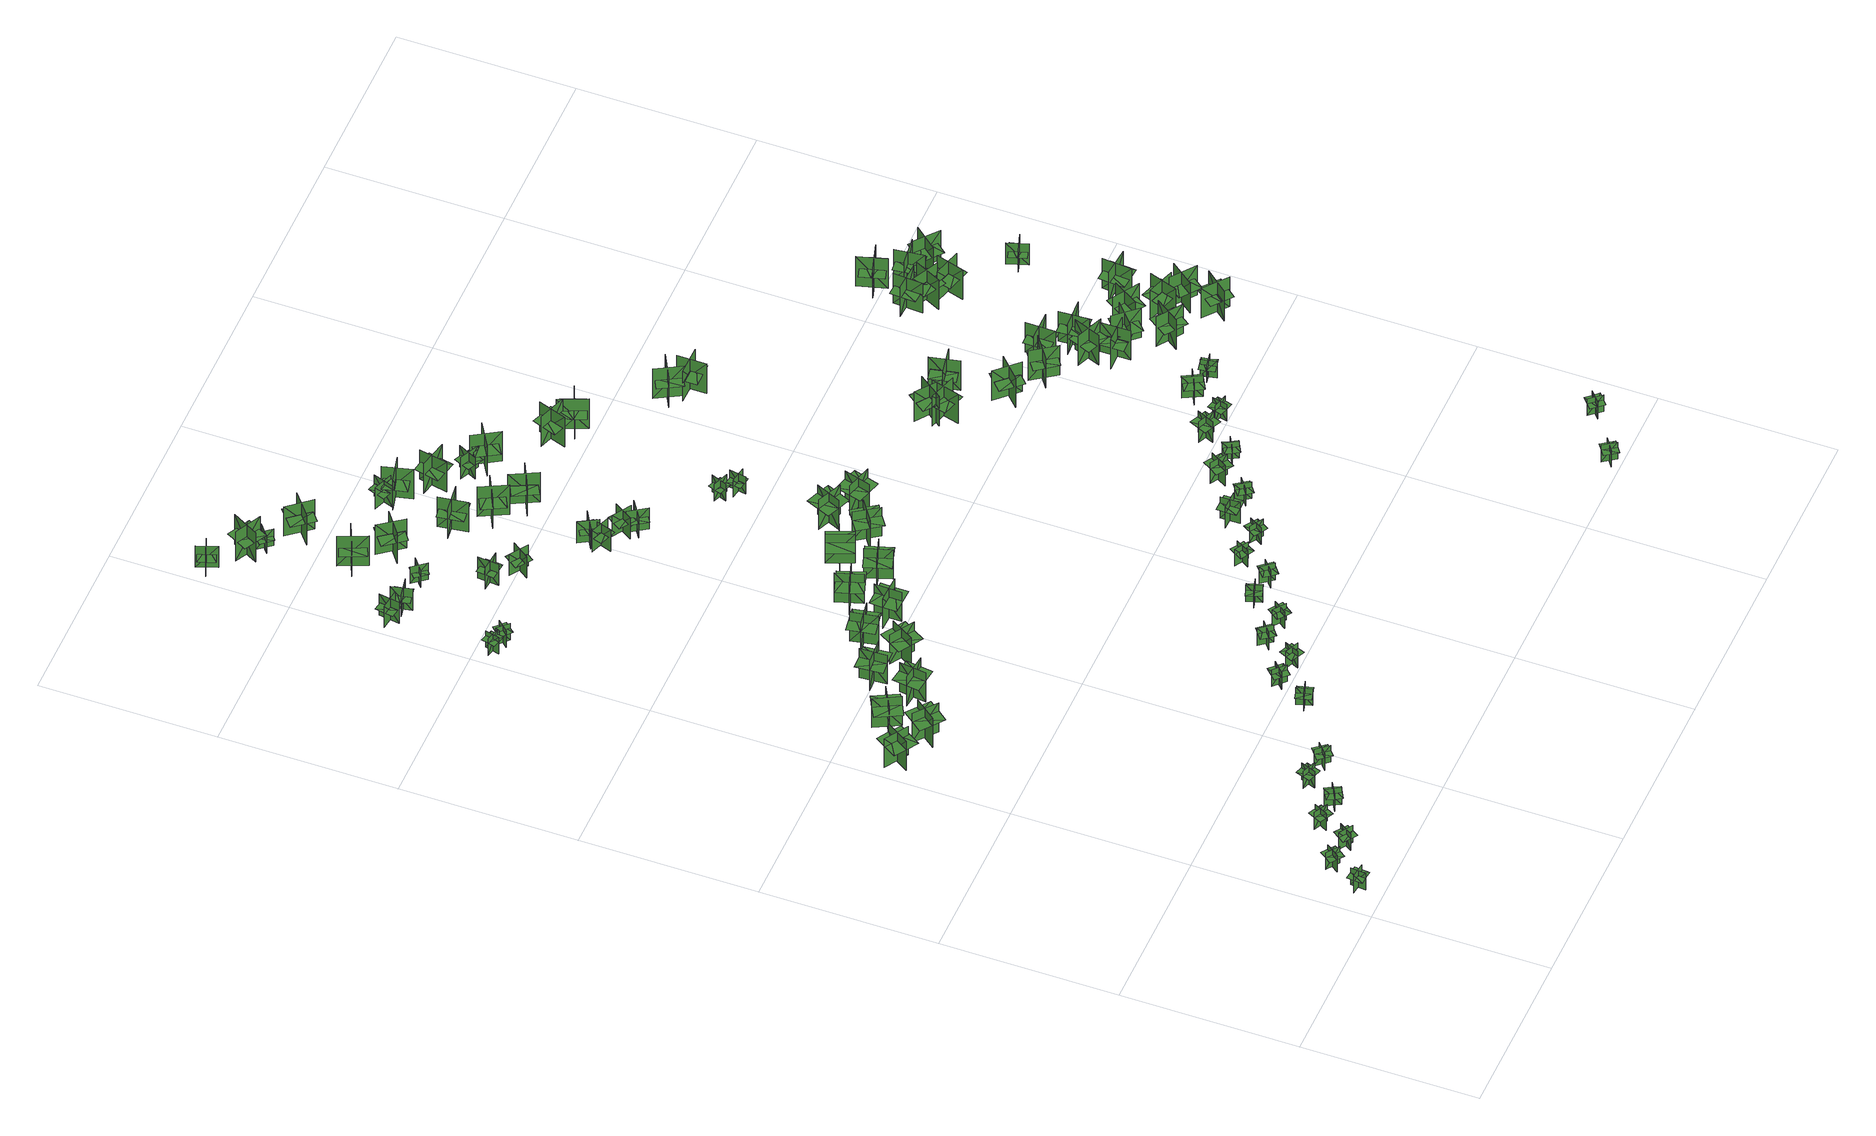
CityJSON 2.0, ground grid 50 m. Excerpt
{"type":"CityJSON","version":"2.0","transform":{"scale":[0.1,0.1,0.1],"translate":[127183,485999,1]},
"CityObjects":{
"tree1":{"type":"SolitaryVegetationObject","geometry":[{"type":"MultiSurface","lod":"1","boundaries":[[[0,1,2]],[[0,2,3]],[[4,5,6]],[[4,6,7]],[[8,9,10]],[[8,10,11]],[[8,11,12]],[[8,12,13]]]}]},
"tree2":{"type":"SolitaryVegetationObject","geometry":[{"type":"MultiSurface","lod":"1","boundaries":[[[14,15,16]],[[14,16,17]],[[18,19,20]],[[18,20,21]],[[22,23,24]],[[22,24,25]],[[22,25,26]],[[22,26,27]]]}]},
"tree3":{"type":"SolitaryVegetationObject","geometry":[{"type":"MultiSurface","lod":"1","boundaries":[[[28,29,30]],[[28,30,31]],[[32,33,34]],[[32,34,35]],[[36,37,38]],[[36,38,39]],[[36,39,40]],[[36,40,41]]]}]},
"tree4":{"type":"SolitaryVegetationObject","geometry":[{"type":"MultiSurface","lod":"1","boundaries":[[[42,43,44]],[[42,44,45]],[[46,47,48]],[[46,48,49]],[[50,51,52]],[[50,52,53]],[[50,53,54]],[[50,54,55]]]}]},
"tree5":{"type":"SolitaryVegetationObject","geometry":[{"type":"MultiSurface","lod":"1","boundaries":[[[56,57,58]],[[56,58,59]],[[60,61,62]],[[60,62,63]],[[64,65,66]],[[64,66,67]],[[64,67,68]],[[64,68,69]]]}]},
"tree6":{"type":"SolitaryVegetationObject","geometry":[{"type":"MultiSurface","lod":"1","boundaries":[[[70,71,72]],[[70,72,73]],[[74,75,76]],[[74,76,77]],[[78,79,80]],[[78,80,81]],[[78,81,82]],[[78,82,83]]]}]},
"tree7":{"type":"SolitaryVegetationObject","geometry":[{"type":"MultiSurface","lod":"1","boundaries":[[[84,85,86]],[[84,86,87]],[[88,89,90]],[[88,90,91]],[[92,93,94]],[[92,94,95]],[[92,95,96]],[[92,96,97]]]}]},
"tree8":{"type":"SolitaryVegetationObject","geometry":[{"type":"MultiSurface","lod":"1","boundaries":[[[98,99,100]],[[98,100,101]],[[102,103,104]],[[102,104,105]],[[106,107,108]],[[106,108,109]],[[106,109,110]],[[106,110,111]]]}]},
"tree9":{"type":"SolitaryVegetationObject","geometry":[{"type":"MultiSurface","lod":"1","boundaries":[[[112,113,114]],[[112,114,115]],[[116,117,118]],[[116,118,119]],[[120,121,122]],[[120,122,123]],[[120,123,124]],[[120,124,125]]]}]},
"tree10":{"type":"SolitaryVegetationObject","geometry":[{"type":"MultiSurface","lod":"1","boundaries":[[[126,127,128]],[[126,128,129]],[[130,131,132]],[[130,132,133]],[[134,135,136]],[[134,136,137]],[[134,137,138]],[[134,138,139]]]}]},
"tree11":{"type":"SolitaryVegetationObject","geometry":[{"type":"MultiSurface","lod":"1","boundaries":[[[140,141,142]],[[140,142,143]],[[144,145,146]],[[144,146,147]],[[148,149,150]],[[148,150,151]],[[148,151,152]],[[148,152,153]]]}]},
"tree12":{"type":"SolitaryVegetationObject","geometry":[{"type":"MultiSurface","lod":"1","boundaries":[[[154,155,156]],[[154,156,157]],[[158,159,160]],[[158,160,161]],[[162,163,164]],[[162,164,165]],[[162,165,166]],[[162,166,167]]]}]},
"tree13":{"type":"SolitaryVegetationObject","geometry":[{"type":"MultiSurface","lod":"1","boundaries":[[[168,169,170]],[[168,170,171]],[[172,173,174]],[[172,174,175]],[[176,177,178]],[[176,178,179]],[[176,179,180]],[[176,180,181]]]}]},
"tree14":{"type":"SolitaryVegetationObject","geometry":[{"type":"MultiSurface","lod":"1","boundaries":[[[182,183,184]],[[182,184,185]],[[186,187,188]],[[186,188,189]],[[190,191,192]],[[190,192,193]],[[190,193,194]],[[190,194,195]]]}]},
"tree15":{"type":"SolitaryVegetationObject","geometry":[{"type":"MultiSurface","lod":"1","boundaries":[[[196,197,198]],[[196,198,199]],[[200,201,202]],[[200,202,203]],[[204,205,206]],[[204,206,207]],[[204,207,208]],[[204,208,209]]]}]},
"tree16":{"type":"SolitaryVegetationObject","geometry":[{"type":"MultiSurface","lod":"1","boundaries":[[[210,211,212]],[[210,212,213]],[[214,215,216]],[[214,216,217]],[[218,219,220]],[[218,220,221]],[[218,221,222]],[[218,222,223]]]}]},
"tree17":{"type":"SolitaryVegetationObject","geometry":[{"type":"MultiSurface","lod":"1","boundaries":[[[224,225,226]],[[224,226,227]],[[228,229,230]],[[228,230,231]],[[232,233,234]],[[232,234,235]],[[232,235,236]],[[232,236,237]]]}]},
"tree18":{"type":"SolitaryVegetationObject","geometry":[{"type":"MultiSurface","lod":"1","boundaries":[[[238,239,240]],[[238,240,241]],[[242,243,244]],[[242,244,245]],[[246,247,248]],[[246,248,249]],[[246,250,251]],[[246,251,247]]]}]},
"tree19":{"type":"SolitaryVegetationObject","geometry":[{"type":"MultiSurface","lod":"1","boundaries":[[[252,253,254]],[[252,254,255]],[[256,257,258]],[[256,258,259]],[[260,261,262]],[[260,262,263]],[[260,263,264]],[[260,264,265]]]}]},
"tree20":{"type":"SolitaryVegetationObject","geometry":[{"type":"MultiSurface","lod":"1","boundaries":[[[266,267,268]],[[266,268,269]],[[270,271,272]],[[270,272,273]],[[274,275,276]],[[274,276,277]],[[274,278,279]],[[274,279,275]]]}]},
"tree21":{"type":"SolitaryVegetationObject","geometry":[{"type":"MultiSurface","lod":"1","boundaries":[[[280,281,282]],[[280,282,283]],[[284,285,286]],[[284,286,287]],[[288,289,290]],[[288,290,291]],[[288,291,292]],[[288,292,293]]]}]},
"tree22":{"type":"SolitaryVegetationObject","geometry":[{"type":"MultiSurface","lod":"1","boundaries":[[[294,295,296]],[[294,296,297]],[[298,299,300]],[[298,300,301]],[[302,303,304]],[[302,304,305]],[[302,305,306]],[[302,306,307]]]}]},
"tree23":{"type":"SolitaryVegetationObject","geometry":[{"type":"MultiSurface","lod":"1","boundaries":[[[308,309,310]],[[308,310,311]],[[312,313,314]],[[312,314,315]],[[316,317,318]],[[316,318,319]],[[316,319,320]],[[316,320,321]]]}]},
"tree24":{"type":"SolitaryVegetationObject","geometry":[{"type":"MultiSurface","lod":"1","boundaries":[[[322,323,324]],[[322,324,325]],[[326,327,328]],[[326,328,329]],[[330,331,332]],[[330,332,333]],[[330,334,335]],[[330,335,331]]]}]},
"tree25":{"type":"SolitaryVegetationObject","geometry":[{"type":"MultiSurface","lod":"1","boundaries":[[[336,337,338]],[[336,338,339]],[[340,341,342]],[[340,342,343]],[[344,345,346]],[[344,346,347]],[[344,348,349]],[[344,349,345]]]}]},
"tree26":{"type":"SolitaryVegetationObject","geometry":[{"type":"MultiSurface","lod":"1","boundaries":[[[350,351,352]],[[350,352,353]],[[354,355,356]],[[354,356,357]],[[358,359,360]],[[358,360,361]],[[358,362,363]],[[358,363,359]]]}]},
"tree27":{"type":"SolitaryVegetationObject","geometry":[{"type":"MultiSurface","lod":"1","boundaries":[[[364,365,366]],[[364,366,367]],[[368,369,370]],[[368,370,371]],[[372,373,374]],[[372,374,375]],[[372,375,376]],[[372,376,377]]]}]},
"tree28":{"type":"SolitaryVegetationObject","geometry":[{"type":"MultiSurface","lod":"1","boundaries":[[[378,379,380]],[[378,380,381]],[[382,383,384]],[[382,384,385]],[[386,387,388]],[[386,388,389]],[[386,390,391]],[[386,391,387]]]}]},
"tree29":{"type":"SolitaryVegetationObject","geometry":[{"type":"MultiSurface","lod":"1","boundaries":[[[392,393,394]],[[392,394,395]],[[396,397,398]],[[396,398,399]],[[400,401,402]],[[400,402,403]],[[400,403,404]],[[400,404,405]]]}]},
"tree30":{"type":"SolitaryVegetationObject","geometry":[{"type":"MultiSurface","lod":"1","boundaries":[[[406,407,408]],[[406,408,409]],[[410,411,412]],[[410,412,413]],[[414,415,416]],[[414,416,417]],[[414,418,419]],[[414,419,415]]]}]},
"tree31":{"type":"SolitaryVegetationObject","geometry":[{"type":"MultiSurface","lod":"1","boundaries":[[[420,421,422]],[[420,422,423]],[[424,425,426]],[[424,426,427]],[[428,429,430]],[[428,430,431]],[[428,432,433]],[[428,433,429]]]}]},
"tree32":{"type":"SolitaryVegetationObject","geometry":[{"type":"MultiSurface","lod":"1","boundaries":[[[434,435,436]],[[434,436,437]],[[438,439,440]],[[438,440,441]],[[442,443,444]],[[442,444,445]],[[442,446,447]],[[442,447,443]]]}]},
"tree33":{"type":"SolitaryVegetationObject","geometry":[{"type":"MultiSurface","lod":"1","boundaries":[[[448,449,450]],[[448,450,451]],[[452,453,454]],[[452,454,455]],[[456,457,458]],[[456,458,459]],[[456,460,461]],[[456,461,457]]]}]},
"tree34":{"type":"SolitaryVegetationObject","geometry":[{"type":"MultiSurface","lod":"1","boundaries":[[[462,463,464]],[[462,464,465]],[[466,467,468]],[[466,468,469]],[[470,471,472]],[[470,472,473]],[[470,473,474]],[[470,474,475]]]}]},
"tree35":{"type":"SolitaryVegetationObject","geometry":[{"type":"MultiSurface","lod":"1","boundaries":[[[476,477,478]],[[476,478,479]],[[480,481,482]],[[480,482,483]],[[484,485,486]],[[484,486,487]],[[484,487,488]],[[484,488,489]]]}]},
"tree36":{"type":"SolitaryVegetationObject","geometry":[{"type":"MultiSurface","lod":"1","boundaries":[[[490,491,492]],[[490,492,493]],[[494,495,496]],[[494,496,497]],[[498,499,500]],[[498,500,501]],[[498,502,503]],[[498,503,499]]]}]},
"tree37":{"type":"SolitaryVegetationObject","geometry":[{"type":"MultiSurface","lod":"1","boundaries":[[[504,505,506]],[[504,506,507]],[[508,509,510]],[[508,510,511]],[[512,513,514]],[[512,514,515]],[[512,515,516]],[[512,516,517]]]}]},
"tree38":{"type":"SolitaryVegetationObject","geometry":[{"type":"MultiSurface","lod":"1","boundaries":[[[518,519,520]],[[518,520,521]],[[522,523,524]],[[522,524,525]],[[526,527,528]],[[526,528,529]],[[526,530,531]],[[526,531,527]]]}]},
"tree39":{"type":"SolitaryVegetationObject","geometry":[{"type":"MultiSurface","lod":"1","boundaries":[[[532,533,534]],[[532,534,535]],[[536,537,538]],[[536,538,539]],[[540,541,542]],[[540,542,543]],[[540,544,545]],[[540,545,541]]]}]},
"tree40":{"type":"SolitaryVegetationObject","geometry":[{"type":"MultiSurface","lod":"1","boundaries":[[[546,547,548]],[[546,548,549]],[[550,551,552]],[[550,552,553]],[[554,555,556]],[[554,556,557]],[[554,558,559]],[[554,559,555]]]}]},
"tree41":{"type":"SolitaryVegetationObject","geometry":[{"type":"MultiSurface","lod":"1","boundaries":[[[560,561,562]],[[560,562,563]],[[564,565,566]],[[564,566,567]],[[568,569,570]],[[568,570,571]],[[568,571,572]],[[568,572,573]]]}]},
"tree42":{"type":"SolitaryVegetationObject","geometry":[{"type":"MultiSurface","lod":"1","boundaries":[[[574,575,576]],[[574,576,577]],[[578,579,580]],[[578,580,581]],[[582,583,584]],[[582,584,585]],[[582,586,587]],[[582,587,583]]]}]},
"tree43":{"type":"SolitaryVegetationObject","geometry":[{"type":"MultiSurface","lod":"1","boundaries":[[[588,589,590]],[[588,590,591]],[[592,593,594]],[[592,594,595]],[[596,597,598]],[[596,598,599]],[[596,600,601]],[[596,601,597]]]}]},
"tree44":{"type":"SolitaryVegetationObject","geometry":[{"type":"MultiSurface","lod":"1","boundaries":[[[602,603,604]],[[602,604,605]],[[606,607,608]],[[606,608,609]],[[610,611,612]],[[610,612,613]],[[610,614,615]],[[610,615,611]]]}]},
"tree45":{"type":"SolitaryVegetationObject","geometry":[{"type":"MultiSurface","lod":"1","boundaries":[[[616,617,618]],[[616,618,619]],[[620,621,622]],[[620,622,623]],[[624,625,626]],[[624,626,627]],[[624,627,628]],[[624,628,629]]]}]},
"tree46":{"type":"SolitaryVegetationObject","geometry":[{"type":"MultiSurface","lod":"1","boundaries":[[[630,631,632]],[[630,632,633]],[[634,635,636]],[[634,636,637]],[[638,639,640]],[[638,640,641]],[[638,641,642]],[[638,642,643]]]}]},
"tree47":{"type":"SolitaryVegetationObject","geometry":[{"type":"MultiSurface","lod":"1","boundaries":[[[644,645,646]],[[644,646,647]],[[648,649,650]],[[648,650,651]],[[652,653,654]],[[652,654,655]],[[652,656,657]],[[652,657,653]]]}]},
"tree48":{"type":"SolitaryVegetationObject","geometry":[{"type":"MultiSurface","lod":"1","boundaries":[[[658,659,660]],[[658,660,661]],[[662,663,664]],[[662,664,665]],[[666,667,668]],[[666,668,669]],[[666,670,671]],[[666,671,667]]]}]},
"tree49":{"type":"SolitaryVegetationObject","geometry":[{"type":"MultiSurface","lod":"1","boundaries":[[[672,673,674]],[[672,674,675]],[[676,677,678]],[[676,678,679]],[[680,681,682]],[[680,682,683]],[[680,684,685]],[[680,685,681]]]}]},
"tree50":{"type":"SolitaryVegetationObject","geometry":[{"type":"MultiSurface","lod":"1","boundaries":[[[686,687,688]],[[686,688,689]],[[690,691,692]],[[690,692,693]],[[694,695,696]],[[694,696,697]],[[694,697,698]],[[694,698,699]]]}]},
"tree51":{"type":"SolitaryVegetationObject","geometry":[{"type":"MultiSurface","lod":"1","boundaries":[[[700,701,702]],[[700,702,703]],[[704,705,706]],[[704,706,707]],[[708,709,710]],[[708,710,711]],[[708,711,712]],[[708,712,713]]]}]},
"tree52":{"type":"SolitaryVegetationObject","geometry":[{"type":"MultiSurface","lod":"1","boundaries":[[[714,715,716]],[[714,716,717]],[[718,719,720]],[[718,720,721]],[[722,723,724]],[[722,724,725]],[[722,726,727]],[[722,727,723]]]}]},
"tree53":{"type":"SolitaryVegetationObject","geometry":[{"type":"MultiSurface","lod":"1","boundaries":[[[728,729,730]],[[728,730,731]],[[732,733,734]],[[732,734,735]],[[736,737,738]],[[736,738,739]],[[736,739,740]],[[736,740,741]]]}]},
"tree54":{"type":"SolitaryVegetationObject","geometry":[{"type":"MultiSurface","lod":"1","boundaries":[[[742,743,744]],[[742,744,745]],[[746,747,748]],[[746,748,749]],[[750,751,752]],[[750,752,753]],[[750,754,755]],[[750,755,751]]]}]},
"tree55":{"type":"SolitaryVegetationObject","geometry":[{"type":"MultiSurface","lod":"1","boundaries":[[[756,757,758]],[[756,758,759]],[[760,761,762]],[[760,762,763]],[[764,765,766]],[[764,766,767]],[[764,768,769]],[[764,769,765]]]}]},
"tree56":{"type":"SolitaryVegetationObject","geometry":[{"type":"MultiSurface","lod":"1","boundaries":[[[770,771,772]],[[770,772,773]],[[774,775,776]],[[774,776,777]],[[778,779,780]],[[778,780,781]],[[778,782,783]],[[778,783,779]]]}]},
"tree57":{"type":"SolitaryVegetationObject","geometry":[{"type":"MultiSurface","lod":"1","boundaries":[[[784,785,786]],[[784,786,787]],[[788,789,790]],[[788,790,791]],[[792,793,794]],[[792,794,795]],[[792,795,796]],[[792,796,797]]]}]},
"tree58":{"type":"SolitaryVegetationObject","geometry":[{"type":"MultiSurface","lod":"1","boundaries":[[[798,799,800]],[[798,800,801]],[[802,803,804]],[[802,804,805]],[[806,807,808]],[[806,808,809]],[[806,810,811]],[[806,811,807]]]}]},
"tree59":{"type":"SolitaryVegetationObject","geometry":[{"type":"MultiSurface","lod":"1","boundaries":[[[812,813,814]],[[812,814,815]],[[816,817,818]],[[816,818,819]],[[820,821,822]],[[820,822,823]],[[820,823,824]],[[820,824,825]]]}]},
"tree60":{"type":"SolitaryVegetationObject","geometry":[{"type":"MultiSurface","lod":"1","boundaries":[[[826,827,828]],[[826,828,829]],[[830,831,832]],[[830,832,833]],[[834,835,836]],[[834,836,837]],[[834,838,839]],[[834,839,835]]]}]},
"tree61":{"type":"SolitaryVegetationObject","geometry":[{"type":"MultiSurface","lod":"1","boundaries":[[[840,841,842]],[[840,842,843]],[[844,845,846]],[[844,846,847]],[[848,849,850]],[[848,850,851]],[[848,851,852]],[[848,852,853]]]}]},
"tree62":{"type":"SolitaryVegetationObject","geometry":[{"type":"MultiSurface","lod":"1","boundaries":[[[854,855,856]],[[854,856,857]],[[858,859,860]],[[858,860,861]],[[862,863,864]],[[862,864,865]],[[862,866,867]],[[862,867,863]]]}]},
"tree63":{"type":"SolitaryVegetationObject","geometry":[{"type":"MultiSurface","lod":"1","boundaries":[[[868,869,870]],[[868,870,871]],[[872,873,874]],[[872,874,875]],[[876,877,878]],[[876,878,879]],[[876,879,880]],[[876,880,881]]]}]},
"tree64":{"type":"SolitaryVegetationObject","geometry":[{"type":"MultiSurface","lod":"1","boundaries":[[[882,883,884]],[[882,884,885]],[[886,887,888]],[[886,888,889]],[[890,891,892]],[[890,892,893]],[[890,893,894]],[[890,894,895]]]}]},
"tree65":{"type":"SolitaryVegetationObject","geometry":[{"type":"MultiSurface","lod":"1","boundaries":[[[896,897,898]],[[896,898,899]],[[900,901,902]],[[900,902,903]],[[904,905,906]],[[904,906,907]],[[904,908,909]],[[904,909,905]]]}]},
"tree66":{"type":"SolitaryVegetationObject","geometry":[{"type":"MultiSurface","lod":"1","boundaries":[[[910,911,912]],[[910,912,913]],[[914,915,916]],[[914,916,917]],[[918,919,920]],[[918,920,921]],[[918,922,923]],[[918,923,919]]]}]},
"tree67":{"type":"SolitaryVegetationObject","geometry":[{"type":"MultiSurface","lod":"1","boundaries":[[[924,925,926]],[[924,926,927]],[[928,929,930]],[[928,930,931]],[[932,933,934]],[[932,934,935]],[[932,935,936]],[[932,936,937]]]}]},
"tree68":{"type":"SolitaryVegetationObject","geometry":[{"type":"MultiSurface","lod":"1","boundaries":[[[938,939,940]],[[938,940,941]],[[942,943,944]],[[942,944,945]],[[946,947,948]],[[946,948,949]],[[946,950,951]],[[946,951,947]]]}]},
"tree69":{"type":"SolitaryVegetationObject","geometry":[{"type":"MultiSurface","lod":"1","boundaries":[[[952,953,954]],[[952,954,955]],[[956,957,958]],[[956,958,959]],[[960,961,962]],[[960,962,963]],[[960,964,965]],[[960,965,961]]]}]},
"tree70":{"type":"SolitaryVegetationObject","geometry":[{"type":"MultiSurface","lod":"1","boundaries":[[[966,967,968]],[[966,968,969]],[[970,971,972]],[[970,972,973]],[[974,975,976]],[[974,976,977]],[[974,977,978]],[[974,978,979]]]}]},
"tree71":{"type":"SolitaryVegetationObject","geometry":[{"type":"MultiSurface","lod":"1","boundaries":[[[980,981,982]],[[980,982,983]],[[984,985,986]],[[984,986,987]],[[988,989,990]],[[988,990,991]],[[988,992,993]],[[988,993,989]]]}]},
"tree72":{"type":"SolitaryVegetationObject","geometry":[{"type":"MultiSurface","lod":"1","boundaries":[[[994,995,996]],[[994,996,997]],[[998,999,1000]],[[998,1000,1001]],[[1002,1003,1004]],[[1002,1004,1005]],[[1002,1006,1007]],[[1002,1007,1003]]]}]},
"tree73":{"type":"SolitaryVegetationObject","geometry":[{"type":"MultiSurface","lod":"1","boundaries":[[[1008,1009,1010]],[[1008,1010,1011]],[[1012,1013,1014]],[[1012,1014,1015]],[[1016,1017,1018]],[[1016,1018,1019]],[[1016,1019,1020]],[[1016,1020,1021]]]}]},
"tree74":{"type":"SolitaryVegetationObject","geometry":[{"type":"MultiSurface","lod":"1","boundaries":[[[1022,1023,1024]],[[1022,1024,1025]],[[1026,1027,1028]],[[1026,1028,1029]],[[1030,1031,1032]],[[1030,1032,1033]],[[1030,1034,1035]],[[1030,1035,1031]]]}]},
"tree75":{"type":"SolitaryVegetationObject","geometry":[{"type":"MultiSurface","lod":"1","boundaries":[[[1036,1037,1038]],[[1036,1038,1039]],[[1040,1041,1042]],[[1040,1042,1043]],[[1044,1045,1046]],[[1044,1046,1047]],[[1044,1047,1048]],[[1044,1048,1049]]]}]},
"tree76":{"type":"SolitaryVegetationObject","geometry":[{"type":"MultiSurface","lod":"1","boundaries":[[[1050,1051,1052]],[[1050,1052,1053]],[[1054,1055,1056]],[[1054,1056,1057]],[[1058,1059,1060]],[[1058,1060,1061]],[[1058,1061,1062]],[[1058,1062,1063]]]}]},
"tree77":{"type":"SolitaryVegetationObject","geometry":[{"type":"MultiSurface","lod":"1","boundaries":[[[1064,1065,1066]],[[1064,1066,1067]],[[1068,1069,1070]],[[1068,1070,1071]],[[1072,1073,1074]],[[1072,1074,1075]],[[1072,1076,1077]],[[1072,1077,1073]]]}]},
"tree78":{"type":"SolitaryVegetationObject","geometry":[{"type":"MultiSurface","lod":"1","boundaries":[[[1078,1079,1080]],[[1078,1080,1081]],[[1082,1083,1084]],[[1082,1084,1085]],[[1086,1087,1088]],[[1086,1088,1089]],[[1086,1090,1091]],[[1086,1091,1087]]]}]},
"tree79":{"type":"SolitaryVegetationObject","geometry":[{"type":"MultiSurface","lod":"1","boundaries":[[[1092,1093,1094]],[[1092,1094,1095]],[[1096,1097,1098]],[[1096,1098,1099]],[[1100,1101,1102]],[[1100,1102,1103]],[[1100,1104,1105]],[[1100,1105,1101]]]}]},
"tree80":{"type":"SolitaryVegetationObject","geometry":[{"type":"MultiSurface","lod":"1","boundaries":[[[1106,1107,1108]],[[1106,1108,1109]],[[1110,1111,1112]],[[1110,1112,1113]],[[1114,1115,1116]],[[1114,1116,1117]],[[1114,1118,1119]],[[1114,1119,1115]]]}]},
"tree81":{"type":"SolitaryVegetationObject","geometry":[{"type":"MultiSurface","lod":"1","boundaries":[[[1120,1121,1122]],[[1120,1122,1123]],[[1124,1125,1126]],[[1124,1126,1127]],[[1128,1129,1130]],[[1128,1130,1131]],[[1128,1132,1133]],[[1128,1133,1129]]]}]},
"tree82":{"type":"SolitaryVegetationObject","geometry":[{"type":"MultiSurface","lod":"1","boundaries":[[[1134,1135,1136]],[[1134,1136,1137]],[[1138,1139,1140]],[[1138,1140,1141]],[[1142,1143,1144]],[[1142,1144,1145]],[[1142,1146,1147]],[[1142,1147,1143]]]}]},
"tree83":{"type":"SolitaryVegetationObject","geometry":[{"type":"MultiSurface","lod":"1","boundaries":[[[1148,1149,1150]],[[1148,1150,1151]],[[1152,1153,1154]],[[1152,1154,1155]],[[1156,1157,1158]],[[1156,1158,1159]],[[1156,1160,1161]],[[1156,1161,1157]]]}]},
"tree84":{"type":"SolitaryVegetationObject","geometry":[{"type":"MultiSurface","lod":"1","boundaries":[[[1162,1163,1164]],[[1162,1164,1165]],[[1166,1167,1168]],[[1166,1168,1169]],[[1170,1171,1172]],[[1170,1172,1173]],[[1170,1174,1175]],[[1170,1175,1171]]]}]},
"tree85":{"type":"SolitaryVegetationObject","geometry":[{"type":"MultiSurface","lod":"1","boundaries":[[[1176,1177,1178]],[[1176,1178,1179]],[[1180,1181,1182]],[[1180,1182,1183]],[[1184,1185,1186]],[[1184,1186,1187]],[[1184,1188,1189]],[[1184,1189,1185]]]}]},
"tree86":{"type":"SolitaryVegetationObject","geometry":[{"type":"MultiSurface","lod":"1","boundaries":[[[1190,1191,1192]],[[1190,1192,1193]],[[1194,1195,1196]],[[1194,1196,1197]],[[1198,1199,1200]],[[1198,1200,1201]],[[1198,1202,1203]],[[1198,1203,1199]]]}]},
"tree87":{"type":"SolitaryVegetationObject","geometry":[{"type":"MultiSurface","lod":"1","boundaries":[[[1204,1205,1206]],[[1204,1206,1207]],[[1208,1209,1210]],[[1208,1210,1211]],[[1212,1213,1214]],[[1212,1214,1215]],[[1212,1216,1217]],[[1212,1217,1213]]]}]},
"tree88":{"type":"SolitaryVegetationObject","geometry":[{"type":"MultiSurface","lod":"1","boundaries":[[[1218,1219,1220]],[[1218,1220,1221]],[[1222,1223,1224]],[[1222,1224,1225]],[[1226,1227,1228]],[[1226,1228,1229]],[[1226,1230,1231]],[[1226,1231,1227]]]}]},
"tree89":{"type":"SolitaryVegetationObject","geometry":[{"type":"MultiSurface","lod":"1","boundaries":[[[1232,1233,1234]],[[1232,1234,1235]],[[1236,1237,1238]],[[1236,1238,1239]],[[1240,1241,1242]],[[1240,1242,1243]],[[1240,1244,1245]],[[1240,1245,1241]]]}]},
"tree90":{"type":"SolitaryVegetationObject","geometry":[{"type":"MultiSurface","lod":"1","boundaries":[[[1246,1247,1248]],[[1246,1248,1249]],[[1250,1251,1252]],[[1250,1252,1253]],[[1254,1255,1256]],[[1254,1256,1257]],[[1254,1258,1259]],[[1254,1259,1255]]]}]},
"tree91":{"type":"SolitaryVegetationObject","geometry":[{"type":"MultiSurface","lod":"1","boundaries":[[[1260,1261,1262]],[[1260,1262,1263]],[[1264,1265,1266]],[[1264,1266,1267]],[[1268,1269,1270]],[[1268,1270,1271]],[[1268,1272,1273]],[[1268,1273,1269]]]}]},
"tree92":{"type":"SolitaryVegetationObject","geometry":[{"type":"MultiSurface","lod":"1","boundaries":[[[1274,1275,1276]],[[1274,1276,1277]],[[1278,1279,1280]],[[1278,1280,1281]],[[1282,1283,1284]],[[1282,1284,1285]],[[1282,1286,1287]],[[1282,1287,1283]]]}]},
"tree93":{"type":"SolitaryVegetationObject","geometry":[{"type":"MultiSurface","lod":"1","boundaries":[[[1288,1289,1290]],[[1288,1290,1291]],[[1292,1293,1294]],[[1292,1294,1295]],[[1296,1297,1298]],[[1296,1298,1299]],[[1296,1300,1301]],[[1296,1301,1297]]]}]},
"tree94":{"type":"SolitaryVegetationObject","geometry":[{"type":"MultiSurface","lod":"1","boundaries":[[[1302,1303,1304]],[[1302,1304,1305]],[[1306,1307,1308]],[[1306,1308,1309]],[[1310,1311,1312]],[[1310,1312,1313]],[[1310,1314,1315]],[[1310,1315,1311]]]}]}
},
"vertices":[
[107,69,3],[63,73,3],[63,73,65],[107,69,65],[88,92,3],[84,48,3],[84,48,65],[88,92,65],[88,92,47],[66,94,47],[62,50,47],[84,48,47],[106,46,47],[110,90,47],
[143,177,3],[116,141,3],[116,141,64],[143,177,64],[114,172,3],[149,146,3],[149,146,64],[114,172,64],[114,172,47],[100,155,47],[136,128,47],[149,146,47],[162,164,47],[127,190,47],
[201,137,3],[226,174,3],[226,174,65],[201,137,65],[230,143,3],[193,167,3],[193,167,65],[230,143,65],[230,143,48],[242,161,48],[206,186,48],[193,167,48],[181,149,48],[218,124,48],
[265,261,3],[245,222,3],[245,222,65],[265,261,65],[237,252,3],[277,232,3],[277,232,65],[237,252,65],[237,252,47],[227,232,47],[267,212,47],[277,232,47],[286,252,47],[247,272,47],
[346,220,3],[324,259,3],[324,259,65],[346,220,65],[354,249,3],[316,227,3],[316,227,65],[354,249,65],[354,249,48],[343,268,48],[305,246,48],[316,227,48],[327,208,48],[365,229,48],
[97,1322,3],[32,1364,3],[32,1364,110],[97,1322,110],[86,1372,3],[44,1307,3],[44,1307,110],[86,1372,110],[86,1372,80],[53,1393,80],[12,1328,80],[44,1307,80],[77,1286,80],[119,1351,80],
[363,333,3],[404,318,3],[404,318,65],[363,333,65],[375,306,3],[390,348,3],[390,348,65],[375,306,65],[375,306,48],[396,299,48],[411,341,48],[390,348,48],[369,355,48],[354,313,48],
[476,333,4],[442,305,4],[442,305,65],[476,333,65],[447,336,4],[475,302,4],[475,302,65],[447,336,65],[447,336,48],[430,322,48],[458,288,48],[475,302,48],[492,316,48],[464,350,48],
[196,1336,0],[148,1275,0],[148,1275,108],[196,1336,108],[145,1330,0],[206,1282,0],[206,1282,108],[145,1330,108],[145,1330,78],[121,1300,78],[182,1252,78],[206,1282,78],[230,1313,78],[169,1361,78],
[141,1393,3],[209,1429,3],[209,1429,110],[141,1393,110],[190,1377,3],[154,1446,3],[154,1446,110],[190,1377,110],[190,1377,80],[224,1395,80],[188,1464,80],[154,1446,80],[120,1427,80],[156,1359,80],
[260,1392,2],[337,1383,2],[337,1383,110],[260,1392,110],[291,1351,2],[301,1428,2],[301,1428,110],[291,1351,110],[291,1351,80],[330,1347,80],[339,1424,80],[301,1428,80],[262,1433,80],[253,1356,80],
[277,1501,1],[354,1507,1],[354,1507,108],[277,1501,108],[315,1467,1],[310,1544,1],[310,1544,108],[315,1467,108],[315,1467,78],[354,1470,78],[348,1547,78],[310,1544,78],[271,1542,78],[277,1464,78],
[622,435,2],[665,447,2],[665,447,64],[622,435,64],[648,420,2],[636,463,2],[636,463,64],[648,420,64],[648,420,46],[669,426,46],[658,469,46],[636,463,46],[615,457,46],[627,415,46],
[52,2476,5],[42,2436,5],[42,2436,66],[52,2476,66],[27,2460,5],[66,2450,5],[66,2450,66],[27,2460,66],[27,2460,50],[22,2441,50],[62,2431,50],[66,2450,50],[71,2469,50],[32,2479,50],
[101,2428,3],[71,2456,3],[71,2456,65],[101,2428,65],[100,2458,3],[72,2428,3],[72,2428,65],[100,2458,65],[100,2458,49],[86,2471,49],[58,2441,49],[72,2428,49],[87,2414,49],[114,2444,49],
[672,544,3],[704,513,3],[704,513,64],[672,544,64],[672,515,3],[703,546,3],[703,546,64],[672,515,64],[672,515,47],[688,499,47],[719,530,47],[703,546,47],[688,562,47],[656,530,47],
[432,1498,4],[392,1432,4],[392,1432,112],[432,1498,112],[382,1487,4],[448,1446,4],[448,1446,112],[382,1487,112],[382,1487,81],[362,1454,81],[428,1413,81],[448,1446,81],[468,1479,81],[402,1520,81],
[47,2714,7],[56,2774,7],[56,2774,85],[47,2714,85],[77,2737,7],[77,2737,85],[18,2745,85],[18,2745,7],[46,2718,55],[53,2770,55],[28,2774,55],[21,2722,55],[71,2715,55],[78,2767,55],
[420,1614,4],[434,1538,4],[434,1538,111],[420,1614,111],[391,1572,4],[467,1585,4],[467,1585,111],[391,1572,111],[391,1572,81],[397,1534,81],[474,1547,81],[467,1585,81],[460,1623,81],[384,1610,81],
[69,2718,10],[128,2730,10],[128,2730,88],[69,2718,88],[101,2698,10],[101,2698,88],[89,2756,88],[89,2756,10],[72,2721,58],[124,2732,58],[119,2756,58],[68,2745,58],[78,2696,58],[129,2707,58],
[758,505,3],[776,546,3],[776,546,64],[758,505,64],[786,516,3],[745,533,3],[745,533,64],[786,516,64],[786,516,47],[794,536,47],[754,554,47],[745,533,47],[736,513,47],[777,495,47],
[822,598,3],[795,632,3],[795,632,65],[822,598,65],[826,627,3],[791,599,3],[791,599,65],[826,627,65],[826,627,47],[812,644,47],[777,617,47],[791,599,47],[805,582,47],[840,610,47],
[533,1514,5],[535,1591,5],[535,1591,113],[533,1514,113],[571,1549,5],[493,1551,5],[493,1551,113],[571,1549,113],[571,1549,83],[572,1588,83],[494,1589,83],[493,1551,83],[493,1512,83],[570,1510,83],
[64,3257,19],[8,3236,19],[8,3236,97],[64,3257,97],[30,3273,19],[30,3273,97],[51,3216,97],[51,3216,19],[62,3253,67],[12,3235,67],[21,3212,67],[70,3230,67],[53,3277,67],[4,3259,67],
[182,2737,16],[212,2699,16],[212,2699,78],[182,2737,78],[179,2707,16],[179,2707,78],[216,2737,78],[216,2737,16],[185,2736,54],[212,2703,54],[227,2715,54],[201,2748,54],[170,2723,54],[196,2690,54],
[245,2555,5],[305,2550,5],[305,2550,83],[245,2555,83],[269,2527,5],[269,2527,83],[275,2587,83],[275,2587,5],[249,2558,53],[301,2553,53],[303,2577,53],[251,2582,53],[247,2532,53],[299,2528,53],
[557,1628,6],[533,1701,6],[533,1701,114],[557,1628,114],[581,1674,6],[507,1649,6],[507,1649,114],[581,1674,114],[581,1674,84],[568,1710,84],[495,1686,84],[507,1649,84],[519,1613,84],[593,1637,84],
[171,2937,15],[204,2860,15],[204,2860,124],[171,2937,124],[151,2888,15],[151,2888,124],[229,2921,124],[229,2921,15],[176,2934,82],[205,2866,82],[236,2879,82],[208,2947,82],[143,2920,82],[172,2852,82],
[907,596,4],[871,621,4],[871,621,65],[907,596,65],[903,625,4],[877,589,4],[877,589,65],[903,625,65],[903,625,48],[885,638,48],[859,602,48],[877,589,48],[895,576,48],[921,612,48],
[89,3185,17],[164,3146,17],[164,3146,126],[89,3185,126],[105,3135,17],[105,3135,126],[145,3210,126],[145,3210,17],[96,3186,84],[161,3152,84],[177,3182,84],[112,3216,84],[79,3155,84],[144,3120,84],
[361,2481,7],[311,2515,7],[311,2515,85],[361,2481,85],[354,2518,7],[354,2518,85],[319,2469,85],[319,2469,7],[356,2481,55],[313,2511,55],[299,2491,55],[342,2461,55],[371,2502,55],[328,2532,55],
[147,3151,17],[177,3114,17],[177,3114,79],[147,3151,79],[144,3121,17],[144,3121,79],[181,3151,79],[181,3151,17],[150,3150,55],[177,3117,55],[192,3130,55],[165,3162,55],[134,3137,55],[161,3105,55],
[296,2793,16],[245,2860,16],[245,2860,125],[296,2793,125],[303,2845,16],[303,2845,125],[236,2795,125],[236,2795,16],[290,2795,83],[246,2854,83],[218,2833,83],[263,2775,83],[318,2817,83],[274,2875,83],
[687,1639,7],[613,1616,7],[613,1616,115],[687,1639,115],[641,1663,7],[665,1590,7],[665,1590,115],[641,1663,115],[641,1663,84],[605,1651,84],[628,1578,84],[665,1590,84],[702,1601,84],[678,1675,84],
[916,690,3],[958,703,3],[958,703,65],[916,690,65],[943,676,3],[929,718,3],[929,718,65],[943,676,65],[943,676,47],[964,683,47],[950,725,47],[929,718,47],[908,711,47],[922,669,47],
[275,3039,14],[221,3104,14],[221,3104,123],[275,3039,123],[279,3091,14],[279,3091,123],[214,3038,123],[214,3038,14],[269,3041,81],[222,3098,81],[196,3076,81],[242,3019,81],[296,3063,81],[249,3120,81],
[699,1753,9],[627,1724,9],[627,1724,116],[699,1753,116],[652,1774,9],[680,1701,9],[680,1701,116],[652,1774,116],[652,1774,86],[615,1759,86],[644,1687,86],[680,1701,86],[716,1716,86],[688,1788,86],
[527,2327,4],[471,2348,4],[471,2348,82],[527,2327,82],[511,2361,4],[511,2361,82],[491,2305,82],[491,2305,4],[523,2326,52],[473,2344,52],[465,2321,52],[515,2303,52],[531,2350,52],[482,2368,52],
[473,2353,11],[526,2383,11],[526,2383,89],[473,2353,89],[510,2343,11],[510,2343,89],[480,2395,89],[480,2395,11],[476,2357,59],[521,2383,59],[509,2404,59],[463,2378,59],[488,2335,59],[534,2361,59],
[399,2749,15],[411,2666,15],[411,2666,124],[399,2749,124],[368,2707,15],[368,2707,124],[451,2719,124],[451,2719,15],[403,2745,82],[413,2672,82],[447,2677,82],[437,2749,82],[368,2740,82],[378,2667,82],
[1029,675,4],[1001,709,4],[1001,709,66],[1029,675,66],[1032,704,4],[998,676,4],[998,676,66],[1032,704,66],[1032,704,49],[1018,721,49],[984,693,49],[998,676,49],[1012,659,49],[1046,687,49],
[586,2286,11],[535,2318,11],[535,2318,89],[586,2286,89],[577,2323,11],[577,2323,89],[545,2272,89],[545,2272,11],[581,2286,59],[537,2314,59],[524,2294,59],[568,2265,59],[595,2307,59],[551,2336,59],
[565,2291,8],[598,2241,8],[598,2241,86],[565,2291,86],[558,2254,8],[558,2254,86],[608,2287,86],[608,2287,8],[569,2289,56],[598,2245,56],[618,2259,56],[590,2302,56],[548,2275,56],[577,2231,56],
[520,2651,15],[445,2613,15],[445,2613,124],[520,2651,124],[470,2667,15],[470,2667,124],[508,2592,124],[508,2592,15],[517,2646,82],[451,2613,82],[467,2582,82],[532,2615,82],[501,2677,82],[435,2644,82],
[802,1728,8],[739,1684,8],[739,1684,115],[802,1728,115],[752,1738,8],[796,1674,8],[796,1674,115],[752,1738,115],[752,1738,85],[720,1716,85],[764,1652,85],[796,1674,85],[827,1695,85],[784,1759,85],
[1075,769,4],[1037,791,4],[1037,791,65],[1075,769,65],[1068,797,4],[1046,759,4],[1046,759,65],[1068,797,65],[1068,797,48],[1049,808,48],[1027,770,48],[1046,759,48],[1065,748,48],[1087,786,48],
[418,2882,18],[438,2939,18],[438,2939,96],[418,2882,96],[452,2899,18],[452,2899,96],[395,2919,96],[395,2919,18],[417,2887,66],[434,2936,66],[411,2944,66],[394,2895,66],[441,2878,66],[458,2928,66],
[491,2896,17],[409,2876,17],[409,2876,126],[491,2896,126],[446,2923,17],[446,2923,126],[466,2841,126],[466,2841,17],[487,2892,84],[415,2874,84],[424,2841,84],[495,2858,84],[478,2926,84],[407,2908,84],
[580,2535,13],[543,2611,13],[543,2611,122],[580,2535,122],[597,2585,13],[597,2585,122],[521,2548,122],[521,2548,13],[575,2539,80],[542,2604,80],[511,2589,80],[544,2523,80],[607,2554,80],[574,2620,80],
[756,1833,11],[828,1802,11],[828,1802,119],[756,1833,119],[775,1785,11],[806,1856,11],[806,1856,119],[775,1785,119],[775,1785,89],[811,1770,89],[841,1841,89],[806,1856,89],[770,1871,89],[740,1800,89],
[1127,785,4],[1164,762,4],[1164,762,66],[1127,785,66],[1133,756,4],[1156,794,4],[1156,794,66],[1133,756,66],[1133,756,49],[1152,745,49],[1175,782,49],[1156,794,49],[1138,806,49],[1114,768,49],
[539,2854,15],[522,2772,15],[522,2772,124],[539,2854,124],[495,2825,15],[495,2825,124],[578,2807,124],[578,2807,15],[541,2848,82],[526,2776,82],[560,2769,82],[575,2841,82],[507,2855,82],[491,2784,82],
[835,1779,8],[910,1758,8],[910,1758,116],[835,1779,116],[860,1734,8],[881,1809,8],[881,1809,116],[860,1734,116],[860,1734,86],[897,1724,86],[918,1798,86],[881,1809,86],[844,1819,86],[823,1745,86],
[748,2120,14],[792,2102,14],[792,2102,76],[748,2120,76],[760,2092,14],[760,2092,76],[778,2137,76],[778,2137,14],[751,2121,52],[790,2105,52],[798,2123,52],[759,2139,52],[744,2102,52],[783,2086,52],
[800,2053,16],[808,2101,16],[808,2101,78],[800,2053,78],[824,2071,16],[824,2071,78],[777,2079,78],[777,2079,16],[798,2057,54],[806,2098,54],[786,2101,54],[779,2060,54],[818,2053,54],[826,2094,54],
[579,2755,16],[634,2729,16],[634,2729,94],[579,2755,94],[592,2720,16],[592,2720,94],[618,2774,94],[618,2774,16],[584,2756,64],[631,2733,64],[642,2755,64],[594,2778,64],[573,2733,64],[620,2710,64],
[1210,863,3],[1155,864,3],[1155,864,80],[1210,863,80],[1184,890,3],[1184,835,3],[1184,835,80],[1184,890,80],[1184,890,59],[1157,890,59],[1156,835,59],[1184,835,59],[1212,834,59],[1212,890,59],
[685,2740,17],[613,2696,17],[613,2696,126],[685,2740,126],[633,2752,17],[633,2752,126],[677,2680,126],[677,2680,17],[682,2734,84],[619,2696,84],[637,2667,84],[700,2705,84],[663,2764,84],[601,2726,84],
[1277,840,4],[1251,876,4],[1251,876,66],[1277,840,66],[1282,870,4],[1246,844,4],[1246,844,66],[1282,870,66],[1282,870,48],[1269,887,48],[1233,861,48],[1246,844,48],[1259,826,48],[1295,852,48],
[814,2630,13],[786,2550,13],[786,2550,122],[814,2630,122],[766,2607,13],[766,2607,122],[846,2579,122],[846,2579,13],[815,2624,80],[790,2554,80],[823,2543,80],[847,2612,80],[782,2635,80],[757,2566,80],
[1323,967,3],[1294,920,3],[1294,920,80],[1323,967,80],[1288,959,3],[1335,930,3],[1335,930,80],[1288,959,80],[1288,959,59],[1273,936,59],[1320,906,59],[1335,930,59],[1349,954,59],[1302,983,59],
[822,2536,13],[900,2568,13],[900,2568,122],[822,2536,122],[871,2516,13],[871,2516,122],[839,2594,122],[839,2594,13],[826,2541,80],[894,2569,80],[881,2601,80],[813,2572,80],[839,2508,80],[907,2536,80],
[1400,923,4],[1379,962,4],[1379,962,65],[1400,923,65],[1408,951,4],[1369,930,4],[1369,930,65],[1408,951,65],[1408,951,48],[1398,971,48],[1359,949,48],[1369,930,48],[1380,911,48],[1419,932,48],
[1414,1041,3],[1464,1019,3],[1464,1019,80],[1414,1041,80],[1427,1007,3],[1449,1057,3],[1449,1057,80],[1427,1007,80],[1427,1007,59],[1453,996,59],[1474,1047,59],[1449,1057,59],[1424,1068,59],[1402,1018,59],
[1273,1698,11],[1206,1748,11],[1206,1748,120],[1273,1698,120],[1265,1750,11],[1265,1750,120],[1215,1682,120],[1215,1682,11],[1267,1699,78],[1208,1742,78],[1188,1715,78],[1247,1671,78],[1288,1727,78],[1229,1771,78],
[1291,1675,9],[1210,1699,9],[1210,1699,118],[1291,1675,118],[1265,1721,9],[1265,1721,118],[1242,1640,118],[1242,1640,9],[1285,1674,76],[1214,1694,76],[1205,1661,76],[1276,1641,76],[1295,1708,76],[1224,1728,76],
[1764,47,1],[1727,22,1],[1727,22,63],[1764,47,63],[1735,53,1],[1760,16,1],[1760,16,63],[1735,53,63],[1735,53,46],[1717,40,46],[1742,4,46],[1760,16,46],[1778,29,46],[1753,65,46],
[1032,2403,12],[1073,2329,12],[1073,2329,122],[1032,2403,122],[1018,2353,12],[1018,2353,122],[1092,2393,122],[1092,2393,12],[1038,2400,80],[1073,2336,80],[1103,2352,80],[1068,2417,80],[1007,2383,80],[1042,2319,80],
[1137,2327,12],[1053,2328,12],[1053,2328,122],[1137,2327,122],[1100,2364,12],[1100,2364,122],[1100,2280,122],[1100,2280,12],[1132,2324,80],[1059,2324,80],[1058,2290,80],[1132,2290,80],[1132,2359,80],[1059,2360,80],
[1496,1028,4],[1539,1017,4],[1539,1017,65],[1496,1028,65],[1511,1002,4],[1522,1045,4],[1522,1045,65],[1511,1002,65],[1511,1002,48],[1532,997,48],[1544,1040,48],[1522,1045,48],[1501,1051,48],[1489,1008,48],
[1412,1530,7],[1354,1591,7],[1354,1591,116],[1412,1530,116],[1413,1583,7],[1413,1583,116],[1352,1524,116],[1352,1524,7],[1406,1532,74],[1355,1585,74],[1330,1561,74],[1381,1508,74],[1431,1556,74],[1380,1609,74],
[1351,1676,14],[1334,1759,14],[1334,1759,123],[1351,1676,123],[1380,1721,14],[1380,1721,123],[1297,1704,123],[1297,1704,14],[1347,1681,81],[1332,1753,81],[1298,1746,81],[1313,1674,81],[1381,1688,81],[1366,1760,81],
[1571,1091,4],[1545,1140,4],[1545,1140,81],[1571,1091,81],[1582,1126,4],[1533,1101,4],[1533,1101,81],[1582,1126,81],[1582,1126,59],[1569,1151,59],[1520,1125,59],[1533,1101,59],[1546,1076,59],[1595,1102,59],
[1449,1528,13],[1498,1460,13],[1498,1460,122],[1449,1528,122],[1441,1476,13],[1441,1476,122],[1510,1526,122],[1510,1526,13],[1455,1526,80],[1498,1466,80],[1526,1486,80],[1483,1546,80],[1426,1505,80],[1469,1446,80],
[1876,147,1],[1905,113,1],[1905,113,63],[1876,147,63],[1874,117,1],[1907,146,1],[1907,146,63],[1874,117,63],[1874,117,46],[1888,101,46],[1922,130,46],[1907,146,46],[1893,163,46],[1859,134,46],
[1637,1125,4],[1645,1082,4],[1645,1082,65],[1637,1125,65],[1620,1101,4],[1663,1109,4],[1663,1109,65],[1620,1101,65],[1620,1101,48],[1624,1079,48],[1668,1088,48],[1663,1109,48],[1659,1131,48],[1616,1123,48],
[1540,1572,14],[1540,1488,14],[1540,1488,123],[1540,1572,123],[1503,1534,14],[1503,1534,123],[1587,1534,123],[1587,1534,14],[1543,1566,81],[1543,1493,81],[1577,1493,81],[1578,1566,81],[1508,1567,81],[1508,1493,81],
[1548,1428,12],[1626,1397,12],[1626,1397,121],[1548,1428,121],[1569,1380,12],[1569,1380,121],[1600,1458,121],[1600,1458,12],[1554,1429,79],[1622,1402,79],[1635,1433,79],[1567,1461,79],[1541,1396,79],[1609,1369,79],
[1620,1311,7],[1619,1396,7],[1619,1396,116],[1620,1311,116],[1656,1349,7],[1656,1349,116],[1572,1348,116],[1572,1348,7],[1616,1317,74],[1616,1390,74],[1581,1390,74],[1582,1316,74],[1652,1317,74],[1651,1391,74],
[1608,1508,14],[1613,1424,14],[1613,1424,124],[1608,1508,124],[1573,1468,14],[1573,1468,124],[1658,1473,124],[1658,1473,14],[1612,1503,82],[1616,1429,82],[1650,1432,82],[1646,1505,82],[1576,1501,82],[1581,1427,82],
[1694,1373,17],[1631,1317,17],[1631,1317,126],[1694,1373,126],[1641,1375,17],[1641,1375,126],[1697,1313,126],[1697,1313,17],[1692,1367,84],[1637,1318,84],[1660,1292,84],[1715,1341,84],[1668,1393,84],[1614,1344,84],
[1695,1271,1],[1764,1223,1],[1764,1223,110],[1695,1271,110],[1704,1219,1],[1704,1219,110],[1753,1288,110],[1753,1288,1],[1701,1271,68],[1761,1229,68],[1781,1256,68],[1721,1299,68],[1681,1242,68],[1741,1200,68],
[1756,1407,16],[1711,1336,16],[1711,1336,126],[1756,1407,126],[1704,1395,16],[1704,1395,126],[1776,1350,126],[1776,1350,16],[1756,1401,84],[1716,1339,84],[1745,1320,84],[1785,1382,84],[1726,1420,84],[1686,1357,84],
[1578,1954,14],[1573,1870,14],[1573,1870,123],[1578,1954,123],[1539,1919,14],[1539,1919,123],[1623,1914,123],[1623,1914,14],[1581,1949,81],[1577,1875,81],[1611,1873,81],[1615,1947,81],[1546,1951,81],[1542,1878,81],
[1653,1862,15],[1578,1899,15],[1578,1899,124],[1653,1862,124],[1636,1911,15],[1636,1911,124],[1599,1836,124],[1599,1836,15],[1647,1861,82],[1581,1894,82],[1566,1863,82],[1632,1830,82],[1663,1893,82],[1597,1926,82],
[1846,1289,15],[1766,1316,15],[1766,1316,124],[1846,1289,124],[1822,1336,15],[1822,1336,124],[1795,1256,124],[1795,1256,15],[1840,1288,82],[1770,1311,82],[1759,1278,82],[1829,1255,82],[1851,1321,82],[1781,1344,82],
[1836,1138,11],[1890,1203,11],[1890,1203,120],[1836,1138,120],[1889,1144,11],[1889,1144,120],[1824,1197,120],[1824,1197,11],[1837,1145,78],[1884,1201,78],[1858,1223,78],[1811,1166,78],[1865,1122,78],[1912,1178,78],
[1704,1827,15],[1623,1850,15],[1623,1850,124],[1704,1827,124],[1678,1872,15],[1678,1872,124],[1655,1791,124],[1655,1791,15],[1698,1825,82],[1627,1845,82],[1618,1812,82],[1689,1792,82],[1708,1859,82],[1637,1879,82],
[1578,2011,11],[1659,2035,11],[1659,2035,120],[1578,2011,120],[1624,1986,11],[1624,1986,120],[1601,2067,120],[1601,2067,11],[1582,2016,78],[1653,2036,78],[1643,2069,78],[1573,2049,78],[1592,1982,78],[1663,2002,78],
[1877,1294,16],[1826,1228,16],[1826,1228,125],[1877,1294,125],[1825,1287,16],[1825,1287,125],[1892,1236,125],[1892,1236,16],[1876,1288,83],[1832,1230,83],[1859,1209,83],[1904,1267,83],[1848,1310,83],[1804,1251,83],
[1659,1985,12],[1669,1901,12],[1669,1901,122],[1659,1985,122],[1627,1943,12],[1627,1943,122],[1710,1953,122],[1710,1953,12],[1663,1980,80],[1672,1907,80],[1706,1911,80],[1697,1984,80],[1628,1976,80],[1636,1903,80],
[1827,1473,14],[1820,1389,14],[1820,1389,123],[1827,1473,123],[1787,1439,14],[1787,1439,123],[1871,1432,123],[1871,1432,14],[1830,1468,81],[1824,1394,81],[1858,1391,81],[1864,1465,81],[1795,1471,81],[1789,1397,81],
[1763,1959,5],[1709,1895,5],[1709,1895,114],[1763,1959,114],[1710,1954,5],[1710,1954,114],[1775,1900,114],[1775,1900,5],[1762,1953,72],[1715,1897,72],[1741,1875,72],[1788,1931,72],[1734,1976,72],[1688,1919,72],
[1797,1694,17],[1854,1712,17],[1854,1712,95],[1797,1694,95],[1831,1677,17],[1831,1677,95],[1812,1734,95],[1812,1734,17],[1800,1698,65],[1850,1714,65],[1843,1737,65],[1793,1721,65],[1808,1673,65],[1858,1689,65]
]}
